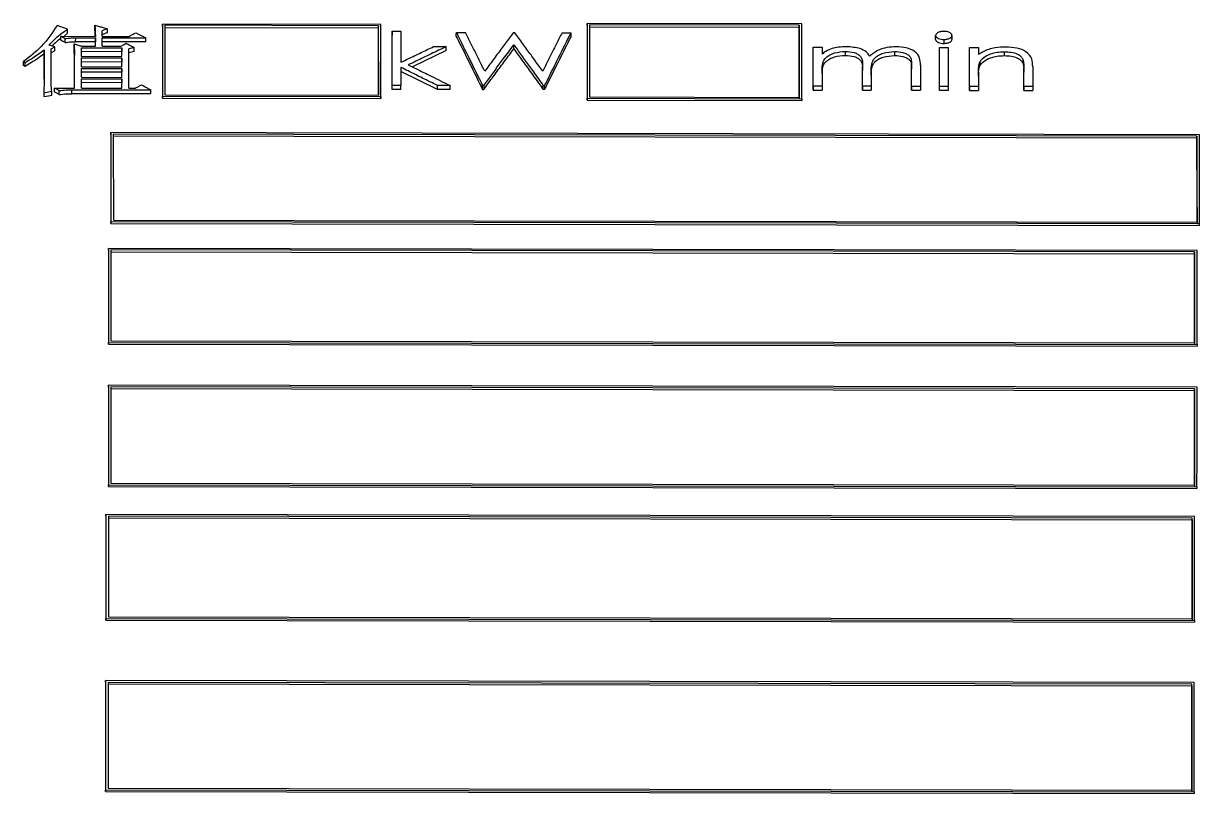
# Model space of a CAD drawing. Header units: millimetres. Extents: x 2104 to 4053, y 855 to 2233.
# Drawn here: x 2523.25 to 2547.16, y 2079.14 to 2094.8 of the extents above; entities that cross this region are included whole.
import ezdxf

# ---------------------------------------------------------------- set-up
doc = ezdxf.new("R2010")
doc.units = ezdxf.units.MM

msp = doc.modelspace()

# ---------------------------------------------------------------- linework, layer by layer
at = {"color": 7, "linetype": 'Continuous', "lineweight": 25}
for p, q in [((2524.151, 2094.688), (2523.935, 2094.763)), ((2524.151, 2094.607), (2524.151, 2094.688)), ((2524.703, 2094.692), (2524.703, 2094.773)), ((2526.077, 2094.794), (2526.077, 2093.327)), ((2530.518, 2094.786), (2526.077, 2094.794)), ((2526.077, 2094.754), (2526.077, 2093.287)), ((2526.127, 2094.768), (2526.127, 2093.355)), ((2530.468, 2094.76), (2526.127, 2094.768)), ((2526.127, 2094.727), (2530.467, 2094.719)), ((2530.468, 2094.76), (2530.467, 2094.719)), ((2530.467, 2094.719), (2530.468, 2093.347)), ((2530.468, 2093.347), (2530.468, 2094.76)), ((2530.518, 2093.319), (2530.518, 2094.786)), ((2534.713, 2094.764), (2534.714, 2093.244)), ((2534.714, 2094.805), (2534.714, 2093.284)), ((2539.076, 2094.797), (2534.714, 2094.805)), ((2534.764, 2094.778), (2534.764, 2093.311)), ((2539.026, 2094.771), (2534.764, 2094.778)), ((2534.764, 2094.738), (2539.026, 2094.73)), ((2539.027, 2093.303), (2539.026, 2094.771)), ((2539.026, 2094.771), (2539.026, 2094.73)), ((2539.077, 2093.276), (2539.076, 2094.797)), ((2524.011, 2094.545), (2524.714, 2094.544)), ((2524.011, 2094.464), (2524.011, 2094.545)), ((2524.151, 2094.607), (2524.084, 2094.556)), ((2524.097, 2094.418), (2524.097, 2094.499)), ((2524.313, 2094.435), (2524.314, 2094.516)), ((2524.314, 2094.516), (2524.714, 2094.515)), ((2524.714, 2094.342), (2524.714, 2094.515)), ((2524.714, 2094.515), (2524.714, 2094.434)), ((2524.855, 2094.543), (2524.854, 2094.658)), ((2524.855, 2094.543), (2525.395, 2094.542)), ((2524.855, 2094.515), (2525.742, 2094.513)), ((2524.855, 2094.341), (2524.855, 2094.515)), ((2530.746, 2093.546), (2530.746, 2094.651)), ((2530.746, 2094.651), (2530.925, 2094.651)), ((2530.746, 2093.466), (2530.746, 2094.57)), ((2530.925, 2094.651), (2530.926, 2094.016)), ((2532.054, 2094.621), (2532.239, 2094.621)), ((2533.213, 2094.619), (2533.239, 2094.619)), ((2534.203, 2094.617), (2534.387, 2094.617)), ((2534.387, 2094.536), (2534.387, 2094.617)), ((2541.797, 2094.481), (2541.797, 2094.562)), ((2541.963, 2094.48), (2541.963, 2094.399)), ((2542.13, 2094.561), (2542.13, 2094.48)), ((2523.675, 2094.188), (2523.676, 2094.268)), ((2523.676, 2094.268), (2523.676, 2093.683)), ((2523.892, 2094.331), (2523.773, 2094.366)), ((2523.816, 2094.291), (2523.892, 2094.331)), ((2523.816, 2093.706), (2523.816, 2094.291)), ((2523.892, 2094.251), (2523.816, 2094.21)), ((2524.714, 2094.434), (2524.313, 2094.435)), ((2524.433, 2094.313), (2525.255, 2094.312)), ((2524.433, 2094.133), (2524.433, 2094.313)), ((2525.255, 2094.231), (2524.433, 2094.233)), ((2524.444, 2094.342), (2524.714, 2094.342)), ((2524.714, 2094.342), (2524.714, 2094.434)), ((2525.741, 2094.432), (2524.854, 2094.434)), ((2524.855, 2094.341), (2525.233, 2094.341)), ((2525.255, 2094.131), (2525.255, 2094.312)), ((2525.255, 2094.312), (2525.255, 2094.231)), ((2525.255, 2094.131), (2525.255, 2094.231)), ((2525.396, 2093.49), (2525.396, 2094.288)), ((2531.848, 2094.254), (2531.159, 2093.923)), ((2531.591, 2094.335), (2531.849, 2094.335)), ((2531.848, 2094.254), (2531.849, 2094.335)), ((2533.22, 2094.288), (2533.22, 2094.369)), ((2539.31, 2094.24), (2539.31, 2094.321)), ((2539.31, 2093.53), (2539.31, 2094.321)), ((2539.31, 2094.321), (2539.49, 2094.321)), ((2539.31, 2093.45), (2539.31, 2094.24)), ((2539.49, 2094.321), (2539.49, 2094.184)), ((2539.962, 2094.237), (2539.962, 2094.157)), ((2540.964, 2094.235), (2540.963, 2094.155)), ((2541.874, 2094.236), (2541.874, 2094.316)), ((2541.875, 2093.525), (2541.874, 2094.316)), ((2541.874, 2094.316), (2542.054, 2094.316)), ((2541.874, 2094.2), (2541.874, 2094.236)), ((2542.054, 2094.316), (2542.054, 2093.525)), ((2542.489, 2094.234), (2542.49, 2094.315)), ((2542.49, 2093.444), (2542.489, 2094.234)), ((2542.49, 2093.524), (2542.49, 2094.315)), ((2542.49, 2094.315), (2542.669, 2094.315)), ((2542.669, 2094.315), (2542.669, 2094.173)), ((2543.194, 2094.231), (2543.194, 2094.151)), ((2523.254, 2094.03), (2523.286, 2094.013)), ((2523.254, 2093.95), (2523.254, 2094.03)), ((2523.286, 2093.932), (2523.286, 2094.013)), ((2523.676, 2093.675), (2523.675, 2094.188)), ((2524.293, 2093.492), (2524.292, 2094.151)), ((2524.292, 2094.07), (2524.292, 2094.151)), ((2524.292, 2093.492), (2524.292, 2094.07)), ((2524.433, 2094.133), (2525.255, 2094.131)), ((2524.433, 2094.104), (2525.255, 2094.102)), ((2524.433, 2093.923), (2524.433, 2094.104)), ((2525.255, 2094.022), (2524.433, 2094.024)), ((2525.255, 2093.921), (2525.255, 2094.102)), ((2525.255, 2094.102), (2525.255, 2094.022)), ((2525.255, 2093.921), (2525.255, 2094.022)), ((2542.697, 2094.024), (2542.697, 2093.944)), ((2543.571, 2094.076), (2543.571, 2093.996)), ((2523.286, 2093.932), (2523.254, 2093.95)), ((2524.433, 2093.923), (2525.255, 2093.921)), ((2524.433, 2093.893), (2525.255, 2093.892)), ((2524.433, 2093.711), (2524.433, 2093.893)), ((2525.255, 2093.812), (2524.433, 2093.813)), ((2525.255, 2093.709), (2525.255, 2093.892)), ((2525.255, 2093.892), (2525.255, 2093.812)), ((2525.255, 2093.709), (2525.255, 2093.812)), ((2531.668, 2093.464), (2530.925, 2093.832)), ((2530.926, 2093.912), (2530.926, 2093.545)), ((2539.49, 2093.865), (2539.49, 2093.529)), ((2539.49, 2093.865), (2539.49, 2093.785)), ((2540.31, 2093.933), (2540.31, 2093.852)), ((2540.31, 2093.528), (2540.31, 2093.933)), ((2540.31, 2093.448), (2540.31, 2093.852)), ((2540.49, 2093.838), (2540.49, 2093.528)), ((2541.31, 2093.957), (2541.31, 2093.877)), ((2541.31, 2093.526), (2541.31, 2093.957)), ((2541.31, 2093.446), (2541.31, 2093.877)), ((2541.49, 2093.957), (2541.49, 2093.526)), ((2542.669, 2093.812), (2542.669, 2093.524)), ((2542.669, 2093.812), (2542.669, 2093.732)), ((2543.592, 2093.896), (2543.592, 2093.816)), ((2543.592, 2093.522), (2543.592, 2093.896)), ((2543.592, 2093.442), (2543.592, 2093.816)), ((2543.772, 2093.928), (2543.772, 2093.522)), ((2523.881, 2093.414), (2523.881, 2093.493)), ((2523.881, 2093.493), (2524.293, 2093.492)), ((2524.433, 2093.711), (2525.255, 2093.709)), ((2524.433, 2093.681), (2525.255, 2093.68)), ((2524.433, 2093.492), (2524.433, 2093.681)), ((2525.255, 2093.6), (2524.433, 2093.602)), ((2524.433, 2093.492), (2525.255, 2093.491)), ((2525.255, 2093.491), (2525.255, 2093.68)), ((2525.255, 2093.68), (2525.255, 2093.6)), ((2525.255, 2093.491), (2525.255, 2093.6)), ((2525.396, 2093.49), (2525.526, 2093.49)), ((2530.746, 2093.466), (2530.746, 2093.546)), ((2530.926, 2093.545), (2530.746, 2093.546)), ((2530.926, 2093.466), (2530.926, 2093.545)), ((2531.926, 2093.543), (2531.668, 2093.544)), ((2531.926, 2093.464), (2531.926, 2093.543)), ((2532.612, 2093.542), (2532.586, 2093.542)), ((2532.612, 2093.542), (2532.612, 2093.463)), ((2533.848, 2093.54), (2533.822, 2093.54)), ((2533.848, 2093.54), (2533.848, 2093.46)), ((2539.31, 2093.53), (2539.31, 2093.45)), ((2539.49, 2093.529), (2539.31, 2093.53)), ((2540.31, 2093.528), (2540.31, 2093.448)), ((2540.49, 2093.528), (2540.31, 2093.528)), ((2541.31, 2093.526), (2541.31, 2093.446)), ((2541.49, 2093.526), (2541.31, 2093.526)), ((2541.874, 2093.445), (2541.875, 2093.525)), ((2541.874, 2093.445), (2541.874, 2093.487)), ((2542.054, 2093.525), (2541.875, 2093.525)), ((2542.054, 2093.525), (2542.054, 2093.445)), ((2542.49, 2093.524), (2542.49, 2093.444)), ((2542.669, 2093.524), (2542.49, 2093.524)), ((2543.592, 2093.522), (2543.592, 2093.442)), ((2543.772, 2093.522), (2543.592, 2093.522)), ((2523.665, 2093.398), (2523.827, 2093.428)), ((2523.665, 2093.398), (2523.665, 2093.319)), ((2523.979, 2093.36), (2523.979, 2093.439)), ((2524.238, 2093.377), (2524.238, 2093.457)), ((2524.238, 2093.457), (2525.839, 2093.454)), ((2525.839, 2093.374), (2524.238, 2093.377)), ((2526.077, 2093.288), (2526.077, 2093.327)), ((2526.077, 2093.327), (2530.518, 2093.319)), ((2526.077, 2093.287), (2530.518, 2093.279)), ((2526.127, 2093.355), (2530.468, 2093.347)), ((2530.518, 2093.319), (2530.518, 2093.279)), ((2530.518, 2093.279), (2530.518, 2093.308)), ((2530.926, 2093.466), (2530.746, 2093.466)), ((2531.926, 2093.464), (2531.668, 2093.464)), ((2532.586, 2093.463), (2532.612, 2093.463)), ((2533.848, 2093.46), (2533.822, 2093.46)), ((2534.714, 2093.244), (2534.714, 2093.284)), ((2534.714, 2093.284), (2539.077, 2093.276)), ((2534.764, 2093.311), (2539.027, 2093.303)), ((2539.077, 2093.276), (2539.077, 2093.236)), ((2539.077, 2093.236), (2539.077, 2093.265)), ((2539.31, 2093.45), (2539.49, 2093.45)), ((2540.31, 2093.448), (2540.49, 2093.448)), ((2541.31, 2093.446), (2541.49, 2093.446)), ((2542.054, 2093.445), (2541.874, 2093.445)), ((2542.49, 2093.444), (2542.669, 2093.444)), ((2543.592, 2093.442), (2543.772, 2093.442)), ((2534.714, 2093.244), (2539.077, 2093.236)), ((2525.029, 2092.546), (2525.029, 2092.585)), ((2547.162, 2092.544), (2525.029, 2092.585)), ((2525.029, 2092.545), (2525.03, 2090.738)), ((2547.112, 2092.516), (2525.079, 2092.557)), ((2525.079, 2092.518), (2547.112, 2092.477)), ((2547.112, 2092.516), (2547.112, 2092.477)), ((2525.03, 2090.776), (2547.163, 2090.735)), ((2525.03, 2090.738), (2525.03, 2090.776)), ((2525.03, 2090.738), (2547.163, 2090.697)), ((2525.08, 2090.805), (2547.113, 2090.765)), ((2547.113, 2090.19), (2524.98, 2090.231)), ((2524.98, 2090.193), (2524.98, 2088.282)), ((2547.063, 2090.16), (2525.03, 2090.201)), ((2525.03, 2090.163), (2547.063, 2090.122)), ((2547.063, 2090.16), (2547.063, 2090.122)), ((2524.98, 2088.282), (2524.98, 2088.318)), ((2524.98, 2088.318), (2547.113, 2088.277)), ((2524.98, 2088.282), (2547.113, 2088.241)), ((2525.03, 2088.349), (2547.063, 2088.308)), ((2547.113, 2088.277), (2547.113, 2088.241)), ((2524.98, 2087.411), (2524.979, 2085.39)), ((2547.113, 2087.406), (2524.98, 2087.446)), ((2547.063, 2087.374), (2525.03, 2087.415)), ((2525.03, 2087.379), (2547.063, 2087.338)), ((2547.063, 2087.374), (2547.063, 2087.338)), ((2524.979, 2085.39), (2524.98, 2085.424)), ((2524.979, 2085.39), (2547.112, 2085.349)), ((2524.98, 2085.424), (2547.112, 2085.383)), ((2525.03, 2085.456), (2547.062, 2085.416)), ((2547.112, 2085.383), (2547.112, 2085.349)), ((2547.062, 2084.776), (2524.929, 2084.817)), ((2524.929, 2084.783), (2524.929, 2082.668)), ((2547.012, 2084.743), (2524.979, 2084.784)), ((2524.979, 2084.75), (2547.012, 2084.709)), ((2547.012, 2084.709), (2547.012, 2084.743)), ((2524.979, 2082.735), (2547.012, 2082.694)), ((2524.929, 2082.701), (2547.062, 2082.66)), ((2524.929, 2082.668), (2524.929, 2082.701)), ((2524.929, 2082.668), (2547.062, 2082.627)), ((2547.062, 2082.66), (2547.062, 2082.627)), ((2524.923, 2081.408), (2524.922, 2079.185)), ((2547.056, 2081.399), (2524.923, 2081.44)), ((2547.006, 2081.365), (2524.973, 2081.405)), ((2524.973, 2081.373), (2547.006, 2081.333)), ((2547.006, 2081.333), (2547.006, 2081.365)), ((2524.922, 2079.216), (2547.055, 2079.175)), ((2524.922, 2079.185), (2524.922, 2079.216)), ((2524.922, 2079.185), (2547.055, 2079.145)), ((2524.972, 2079.252), (2547.005, 2079.211)), ((2547.055, 2079.175), (2547.055, 2079.145))]:
    msp.add_line(p, q, dxfattribs=at)
at = {"color": 7, "linetype": 'Continuous', "lineweight": 25, "flags": 128}
for points in [[(2524.952, 2094.698), (2524.952, 2094.653), (2524.952, 2094.617)], [(2526.077, 2094.754), (2526.077, 2094.777), (2526.077, 2094.794)], [(2534.713, 2094.764), (2534.714, 2094.787), (2534.714, 2094.805)], [(2525.741, 2094.432), (2525.741, 2094.477), (2525.742, 2094.513)], [(2530.746, 2094.651), (2530.746, 2094.605), (2530.746, 2094.57)], [(2532.053, 2094.54), (2532.053, 2094.586), (2532.054, 2094.621)], [(2523.892, 2094.251), (2523.892, 2094.296), (2523.892, 2094.331)], [(2524.281, 2094.314), (2524.281, 2094.359), (2524.281, 2094.394)], [(2525.503, 2094.236), (2525.449, 2094.222), (2525.395, 2094.208)], [(2525.504, 2094.317), (2525.458, 2094.305), (2525.427, 2094.296), (2525.396, 2094.288)], [(2525.503, 2094.236), (2525.504, 2094.281), (2525.504, 2094.317)], [(2531.668, 2093.464), (2531.668, 2093.509), (2531.668, 2093.544)], [(2532.586, 2093.463), (2532.586, 2093.507), (2532.586, 2093.542)], [(2533.822, 2093.46), (2533.822, 2093.505), (2533.822, 2093.54)], [(2539.49, 2093.529), (2539.49, 2093.485), (2539.49, 2093.45)], [(2540.49, 2093.528), (2540.49, 2093.483), (2540.49, 2093.448)], [(2541.49, 2093.526), (2541.49, 2093.481), (2541.49, 2093.446)], [(2542.669, 2093.524), (2542.669, 2093.479), (2542.669, 2093.444)], [(2543.772, 2093.522), (2543.772, 2093.477), (2543.772, 2093.442)], [(2523.665, 2093.319), (2523.713, 2093.328), (2523.761, 2093.336), (2523.827, 2093.348)], [(2523.827, 2093.348), (2523.827, 2093.393), (2523.827, 2093.428)], [(2525.839, 2093.374), (2525.839, 2093.419), (2525.839, 2093.454)], [(2547.163, 2090.697), (2547.163, 2090.718), (2547.163, 2090.735)], [(2524.98, 2090.193), (2524.98, 2090.214), (2524.98, 2090.231)], [(2524.98, 2087.411), (2524.98, 2087.431), (2524.98, 2087.446)], [(2524.929, 2084.783), (2524.929, 2084.802), (2524.929, 2084.817)], [(2524.923, 2081.408), (2524.923, 2081.426), (2524.923, 2081.44)]]:
    msp.add_lwpolyline(points, dxfattribs=at)
at = {"color": 7, "linetype": 'Continuous', "lineweight": 25}
for points, knots in [([(2523.935, 2094.763), (2523.841, 2094.618), (2523.671, 2094.356), (2523.382, 2094.13), (2523.254, 2094.03)], [0, 0, 0, 0, 0.556051, 1, 1, 1, 1]), ([(2523.773, 2094.366), (2523.832, 2094.431), (2523.938, 2094.547), (2524.086, 2094.645), (2524.151, 2094.688)], [0, 0, 0, 0, 0.558291, 1, 1, 1, 1]), ([(2524.703, 2094.773), (2524.705, 2094.752), (2524.709, 2094.711), (2524.713, 2094.635), (2524.714, 2094.579), (2524.714, 2094.544)], [0, 0, 0, 0, 0.271414, 0.542845, 1, 1, 1, 1]), ([(2524.703, 2094.773), (2524.733, 2094.764), (2524.789, 2094.747), (2524.872, 2094.722), (2524.925, 2094.706), (2524.952, 2094.698)], [0, 0, 0, 0, 0.357822, 0.678911, 1, 1, 1, 1]), ([(2524.712, 2094.544), (2524.712, 2094.559), (2524.711, 2094.608), (2524.706, 2094.657), (2524.703, 2094.692)], [0, 0, 0, 0, 0.303655, 1, 1, 1, 1]), ([(2524.952, 2094.698), (2524.938, 2094.693), (2524.915, 2094.683), (2524.883, 2094.67), (2524.864, 2094.662), (2524.854, 2094.658)], [0, 0, 0, 0, 0.419954, 0.709977, 1, 1, 1, 1]), ([(2539.026, 2094.73), (2539.026, 2094.46), (2539.027, 2093.979), (2539.027, 2093.482), (2539.027, 2093.264)], [0, 0, 0, 0, 0.559997, 1, 1, 1, 1]), ([(2524.011, 2094.5), (2523.981, 2094.478), (2523.915, 2094.431), (2523.864, 2094.377), (2523.836, 2094.348)], [0, 0, 0, 0, 0.457262, 1, 1, 1, 1]), ([(2524.097, 2094.499), (2524.085, 2094.505), (2524.064, 2094.516), (2524.036, 2094.532), (2524.019, 2094.54), (2524.011, 2094.545)], [0, 0, 0, 0, 0.42836, 0.71418, 1, 1, 1, 1]), ([(2524.097, 2094.418), (2524.083, 2094.425), (2524.054, 2094.441), (2524.025, 2094.456), (2524.011, 2094.464)], [0, 0, 0, 0, 0.499999, 1, 1, 1, 1]), ([(2524.097, 2094.499), (2524.137, 2094.504), (2524.208, 2094.514), (2524.281, 2094.515), (2524.314, 2094.516)], [0, 0, 0, 0, 0.5588348, 1, 1, 1, 1]), ([(2524.952, 2094.617), (2524.935, 2094.61), (2524.903, 2094.597), (2524.871, 2094.584), (2524.855, 2094.577)], [0, 0, 0, 0, 0.501498, 1, 1, 1, 1]), ([(2525.395, 2094.542), (2525.408, 2094.549), (2525.432, 2094.562), (2525.479, 2094.587), (2525.514, 2094.605), (2525.536, 2094.617)], [0, 0, 0, 0, 0.263609, 0.527219, 1, 1, 1, 1]), ([(2525.536, 2094.617), (2525.561, 2094.604), (2525.608, 2094.58), (2525.677, 2094.546), (2525.72, 2094.524), (2525.742, 2094.513)], [0, 0, 0, 0, 0.369349, 0.684674, 1, 1, 1, 1]), ([(2532.053, 2094.54), (2532.073, 2094.5), (2532.173, 2094.301), (2532.351, 2093.944), (2532.508, 2093.621), (2532.586, 2093.463)], [0, 0, 0, 0, 0.112618, 0.563095, 1, 1, 1, 1]), ([(2532.054, 2094.621), (2532.072, 2094.584), (2532.166, 2094.396), (2532.344, 2094.038), (2532.503, 2093.713), (2532.586, 2093.542)], [0, 0, 0, 0, 0.105997, 0.529992, 1, 1, 1, 1]), ([(2532.631, 2093.833), (2532.612, 2093.871), (2532.555, 2093.986), (2532.462, 2094.175), (2532.35, 2094.4), (2532.276, 2094.547), (2532.239, 2094.621)], [0, 0, 0, 0, 0.144497, 0.433492, 0.716743, 1, 1, 1, 1]), ([(2533.213, 2094.619), (2533.186, 2094.583), (2533.106, 2094.476), (2532.969, 2094.292), (2532.801, 2094.066), (2532.688, 2093.91), (2532.631, 2093.833)], [0, 0, 0, 0, 0.137967, 0.413903, 0.706948, 1, 1, 1, 1]), ([(2533.81, 2093.836), (2533.784, 2093.873), (2533.704, 2093.983), (2533.569, 2094.169), (2533.405, 2094.393), (2533.294, 2094.544), (2533.239, 2094.619)], [0, 0, 0, 0, 0.139179, 0.417538, 0.708766, 1, 1, 1, 1]), ([(2534.203, 2094.617), (2534.184, 2094.58), (2534.127, 2094.468), (2534.033, 2094.281), (2533.921, 2094.059), (2533.847, 2093.91), (2533.81, 2093.836)], [0, 0, 0, 0, 0.145351, 0.436054, 0.718024, 1, 1, 1, 1]), ([(2533.848, 2093.54), (2533.867, 2093.578), (2533.962, 2093.771), (2534.142, 2094.133), (2534.302, 2094.45), (2534.387, 2094.617)], [0, 0, 0, 0, 0.105883, 0.529421, 1, 1, 1, 1]), ([(2533.848, 2093.46), (2533.868, 2093.501), (2533.969, 2093.706), (2534.149, 2094.066), (2534.308, 2094.381), (2534.387, 2094.536)], [0, 0, 0, 0, 0.1124937, 0.5624736, 1, 1, 1, 1]), ([(2541.963, 2094.644), (2541.94, 2094.642), (2541.893, 2094.64), (2541.839, 2094.619), (2541.803, 2094.592), (2541.799, 2094.572), (2541.797, 2094.562)], [0, 0, 0, 0, 0.2917, 0.575641, 0.790759, 1, 1, 1, 1]), ([(2541.797, 2094.562), (2541.801, 2094.549), (2541.808, 2094.524), (2541.855, 2094.498), (2541.908, 2094.483), (2541.945, 2094.481), (2541.963, 2094.48)], [0, 0, 0, 0, 0.2661054, 0.5434733, 0.769717, 1, 1, 1, 1]), ([(2541.797, 2094.481), (2541.8, 2094.468), (2541.808, 2094.443), (2541.855, 2094.417), (2541.908, 2094.402), (2541.944, 2094.4), (2541.963, 2094.399)], [0, 0, 0, 0, 0.265935, 0.543275, 0.769592, 1, 1, 1, 1]), ([(2542.13, 2094.561), (2542.127, 2094.574), (2542.12, 2094.6), (2542.072, 2094.626), (2542.019, 2094.642), (2541.982, 2094.643), (2541.963, 2094.644)], [0, 0, 0, 0, 0.266167, 0.543432, 0.769604, 1, 1, 1, 1]), ([(2541.963, 2094.48), (2541.987, 2094.481), (2542.033, 2094.484), (2542.087, 2094.505), (2542.124, 2094.531), (2542.128, 2094.551), (2542.13, 2094.561)], [0, 0, 0, 0, 0.291686, 0.575696, 0.790918, 1, 1, 1, 1]), ([(2541.963, 2094.399), (2541.986, 2094.401), (2542.033, 2094.403), (2542.087, 2094.424), (2542.124, 2094.45), (2542.128, 2094.471), (2542.13, 2094.48)], [0, 0, 0, 0, 0.291838, 0.575901, 0.791061, 1, 1, 1, 1]), ([(2523.286, 2094.013), (2523.338, 2094.043), (2523.433, 2094.099), (2523.56, 2094.185), (2523.637, 2094.241), (2523.676, 2094.268)], [0, 0, 0, 0, 0.376305, 0.687979, 1, 1, 1, 1]), ([(2524.097, 2094.418), (2524.137, 2094.423), (2524.208, 2094.434), (2524.281, 2094.434), (2524.313, 2094.435)], [0, 0, 0, 0, 0.558823, 1, 1, 1, 1]), ([(2524.281, 2094.394), (2524.283, 2094.365), (2524.285, 2094.31), (2524.289, 2094.229), (2524.291, 2094.177), (2524.292, 2094.151)], [0, 0, 0, 0, 0.362107, 0.681053, 1, 1, 1, 1]), ([(2524.281, 2094.394), (2524.296, 2094.39), (2524.325, 2094.38), (2524.379, 2094.363), (2524.419, 2094.35), (2524.444, 2094.342)], [0, 0, 0, 0, 0.27079, 0.54158, 1, 1, 1, 1]), ([(2524.292, 2094.07), (2524.291, 2094.1), (2524.288, 2094.156), (2524.285, 2094.237), (2524.282, 2094.288), (2524.281, 2094.314)], [0, 0, 0, 0, 0.366204, 0.683102, 1, 1, 1, 1]), ([(2525.233, 2094.341), (2525.245, 2094.348), (2525.269, 2094.362), (2525.305, 2094.383), (2525.329, 2094.397), (2525.341, 2094.404)], [0, 0, 0, 0, 0.3275538, 0.6637769, 1, 1, 1, 1]), ([(2525.341, 2094.404), (2525.368, 2094.39), (2525.409, 2094.368), (2525.463, 2094.339), (2525.49, 2094.324), (2525.504, 2094.317)], [0, 0, 0, 0, 0.4999999, 0.7499999, 1, 1, 1, 1]), ([(2530.926, 2094.016), (2530.977, 2094.041), (2531.114, 2094.107), (2531.336, 2094.213), (2531.506, 2094.295), (2531.591, 2094.335)], [0, 0, 0, 0, 0.233528, 0.616763, 1, 1, 1, 1]), ([(2531.849, 2094.335), (2531.797, 2094.31), (2531.642, 2094.236), (2531.385, 2094.113), (2531.18, 2094.013), (2531.077, 2093.964)], [0, 0, 0, 0, 0.201203, 0.600601, 1, 1, 1, 1]), ([(2532.612, 2093.542), (2532.639, 2093.579), (2532.719, 2093.69), (2532.853, 2093.873), (2533.029, 2094.112), (2533.152, 2094.276), (2533.22, 2094.369)], [0, 0, 0, 0, 0.132228, 0.396684, 0.661141, 1, 1, 1, 1]), ([(2532.612, 2093.463), (2532.639, 2093.501), (2532.723, 2093.615), (2532.866, 2093.811), (2533.041, 2094.048), (2533.161, 2094.208), (2533.22, 2094.288)], [0, 0, 0, 0, 0.1374394, 0.4123184, 0.7061558, 1, 1, 1, 1]), ([(2533.22, 2094.369), (2533.247, 2094.332), (2533.327, 2094.224), (2533.46, 2094.042), (2533.634, 2093.802), (2533.755, 2093.634), (2533.822, 2093.54)], [0, 0, 0, 0, 0.1324799, 0.3974403, 0.6624006, 1, 1, 1, 1]), ([(2533.22, 2094.288), (2533.248, 2094.25), (2533.331, 2094.138), (2533.472, 2093.944), (2533.646, 2093.706), (2533.763, 2093.542), (2533.822, 2093.46)], [0, 0, 0, 0, 0.137702, 0.413107, 0.70655, 1, 1, 1, 1]), ([(2539.692, 2094.294), (2539.649, 2094.277), (2539.573, 2094.246), (2539.515, 2094.203), (2539.49, 2094.184)], [0, 0, 0, 0, 0.564241, 1, 1, 1, 1]), ([(2539.49, 2093.865), (2539.491, 2093.907), (2539.494, 2093.993), (2539.545, 2094.1), (2539.644, 2094.168), (2539.771, 2094.222), (2539.887, 2094.231), (2539.962, 2094.237)], [0, 0, 0, 0, 0.241257, 0.483386, 0.613214, 0.746328, 1, 1, 1, 1]), ([(2539.993, 2094.333), (2539.935, 2094.331), (2539.831, 2094.328), (2539.734, 2094.305), (2539.692, 2094.294)], [0, 0, 0, 0, 0.562438, 1, 1, 1, 1]), ([(2539.962, 2094.237), (2540.024, 2094.233), (2540.117, 2094.227), (2540.219, 2094.183), (2540.322, 2094.095), (2540.315, 2094.004), (2540.31, 2093.933)], [0, 0, 0, 0, 0.255065, 0.388375, 0.517295, 1, 1, 1, 1]), ([(2540.459, 2094.143), (2540.437, 2094.173), (2540.394, 2094.234), (2540.234, 2094.315), (2540.085, 2094.326), (2539.993, 2094.333)], [0, 0, 0, 0, 0.2699071, 0.5479673, 1, 1, 1, 1]), ([(2540.995, 2094.332), (2540.932, 2094.328), (2540.808, 2094.322), (2540.608, 2094.262), (2540.515, 2094.188), (2540.459, 2094.143)], [0, 0, 0, 0, 0.288581, 0.57183, 1, 1, 1, 1]), ([(2540.49, 2093.838), (2540.489, 2093.931), (2540.489, 2094.05), (2540.632, 2094.161), (2540.762, 2094.219), (2540.884, 2094.229), (2540.964, 2094.235)], [0, 0, 0, 0, 0.4822, 0.612023, 0.745367, 1, 1, 1, 1]), ([(2540.964, 2094.235), (2541.021, 2094.232), (2541.11, 2094.227), (2541.209, 2094.189), (2541.284, 2094.137), (2541.308, 2094.053), (2541.309, 2093.989), (2541.31, 2093.957)], [0, 0, 0, 0, 0.25478, 0.388267, 0.517701, 0.758807, 1, 1, 1, 1]), ([(2541.49, 2093.957), (2541.488, 2094.006), (2541.486, 2094.104), (2541.396, 2094.239), (2541.205, 2094.319), (2541.066, 2094.327), (2540.995, 2094.332)], [0, 0, 0, 0, 0.270601, 0.542796, 0.767549, 1, 1, 1, 1]), ([(2543.225, 2094.327), (2543.151, 2094.324), (2543.03, 2094.319), (2542.875, 2094.28), (2542.761, 2094.234), (2542.7, 2094.193), (2542.669, 2094.173)], [0, 0, 0, 0, 0.346759, 0.568511, 0.786179, 1, 1, 1, 1]), ([(2542.697, 2094.024), (2542.72, 2094.056), (2542.767, 2094.122), (2542.9, 2094.186), (2543.046, 2094.225), (2543.144, 2094.229), (2543.194, 2094.231)], [0, 0, 0, 0, 0.2684901, 0.5466043, 0.7715296, 1, 1, 1, 1]), ([(2543.194, 2094.231), (2543.242, 2094.23), (2543.338, 2094.226), (2543.46, 2094.191), (2543.538, 2094.136), (2543.56, 2094.096), (2543.571, 2094.076)], [0, 0, 0, 0, 0.290858, 0.574718, 0.790004, 1, 1, 1, 1]), ([(2543.772, 2093.928), (2543.771, 2093.981), (2543.769, 2094.088), (2543.663, 2094.232), (2543.453, 2094.314), (2543.302, 2094.323), (2543.225, 2094.327)], [0, 0, 0, 0, 0.270301, 0.542249, 0.767594, 1, 1, 1, 1]), ([(2523.675, 2094.188), (2523.63, 2094.155), (2523.545, 2094.094), (2523.415, 2094.009), (2523.329, 2093.958), (2523.286, 2093.932)], [0, 0, 0, 0, 0.372808, 0.686119, 1, 1, 1, 1]), ([(2531.077, 2093.964), (2531.129, 2093.938), (2531.283, 2093.862), (2531.566, 2093.722), (2531.798, 2093.607), (2531.926, 2093.543)], [0, 0, 0, 0, 0.182207, 0.546622, 1, 1, 1, 1]), ([(2539.49, 2093.785), (2539.491, 2093.827), (2539.494, 2093.912), (2539.545, 2094.02), (2539.644, 2094.088), (2539.771, 2094.141), (2539.886, 2094.151), (2539.962, 2094.157)], [0, 0, 0, 0, 0.24113, 0.483163, 0.612992, 0.746152, 1, 1, 1, 1]), ([(2539.962, 2094.157), (2540.024, 2094.153), (2540.117, 2094.146), (2540.219, 2094.103), (2540.321, 2094.014), (2540.315, 2093.924), (2540.31, 2093.852)], [0, 0, 0, 0, 0.255254, 0.388613, 0.517525, 1, 1, 1, 1]), ([(2540.49, 2093.757), (2540.489, 2093.851), (2540.488, 2093.97), (2540.632, 2094.08), (2540.762, 2094.139), (2540.884, 2094.148), (2540.963, 2094.155)], [0, 0, 0, 0, 0.481973, 0.611794, 0.745183, 1, 1, 1, 1]), ([(2540.963, 2094.155), (2541.021, 2094.152), (2541.109, 2094.147), (2541.209, 2094.108), (2541.284, 2094.057), (2541.308, 2093.973), (2541.309, 2093.909), (2541.31, 2093.877)], [0, 0, 0, 0, 0.254963, 0.388503, 0.517937, 0.758935, 1, 1, 1, 1]), ([(2542.669, 2093.812), (2542.669, 2093.852), (2542.669, 2093.923), (2542.688, 2093.993), (2542.697, 2094.024)], [0, 0, 0, 0, 0.559823, 1, 1, 1, 1]), ([(2542.697, 2093.944), (2542.72, 2093.976), (2542.767, 2094.041), (2542.9, 2094.105), (2543.046, 2094.145), (2543.144, 2094.149), (2543.194, 2094.151)], [0, 0, 0, 0, 0.268346, 0.546438, 0.771425, 1, 1, 1, 1]), ([(2543.194, 2094.151), (2543.242, 2094.149), (2543.338, 2094.146), (2543.46, 2094.11), (2543.538, 2094.056), (2543.56, 2094.016), (2543.571, 2093.996)], [0, 0, 0, 0, 0.290992, 0.574913, 0.790139, 1, 1, 1, 1]), ([(2543.571, 2094.076), (2543.579, 2094.043), (2543.593, 2093.983), (2543.593, 2093.923), (2543.592, 2093.896)], [0, 0, 0, 0, 0.559954, 1, 1, 1, 1]), ([(2543.571, 2093.996), (2543.579, 2093.962), (2543.593, 2093.903), (2543.592, 2093.843), (2543.592, 2093.816)], [0, 0, 0, 0, 0.559958, 1, 1, 1, 1]), ([(2531.668, 2093.544), (2531.617, 2093.57), (2531.467, 2093.644), (2531.22, 2093.767), (2531.024, 2093.864), (2530.926, 2093.912)], [0, 0, 0, 0, 0.208204, 0.604101, 1, 1, 1, 1]), ([(2542.669, 2093.732), (2542.669, 2093.772), (2542.668, 2093.843), (2542.688, 2093.913), (2542.697, 2093.944)], [0, 0, 0, 0, 0.559817, 1, 1, 1, 1]), ([(2523.676, 2093.683), (2523.675, 2093.648), (2523.672, 2093.584), (2523.669, 2093.489), (2523.666, 2093.429), (2523.665, 2093.398)], [0, 0, 0, 0, 0.367121, 0.68356, 1, 1, 1, 1]), ([(2523.827, 2093.428), (2523.824, 2093.462), (2523.818, 2093.526), (2523.816, 2093.619), (2523.816, 2093.677), (2523.816, 2093.706)], [0, 0, 0, 0, 0.368742, 0.684307, 1, 1, 1, 1]), ([(2523.979, 2093.439), (2523.966, 2093.446), (2523.944, 2093.459), (2523.912, 2093.477), (2523.891, 2093.488), (2523.881, 2093.493)], [0, 0, 0, 0, 0.380765, 0.690382, 1, 1, 1, 1]), ([(2525.526, 2093.49), (2525.538, 2093.497), (2525.563, 2093.51), (2525.606, 2093.534), (2525.637, 2093.551), (2525.655, 2093.561)], [0, 0, 0, 0, 0.2855769, 0.5711538, 1, 1, 1, 1]), ([(2525.655, 2093.561), (2525.68, 2093.547), (2525.722, 2093.522), (2525.784, 2093.486), (2525.821, 2093.465), (2525.839, 2093.454)], [0, 0, 0, 0, 0.392599, 0.696299, 1, 1, 1, 1]), ([(2523.979, 2093.36), (2523.962, 2093.369), (2523.93, 2093.387), (2523.897, 2093.405), (2523.881, 2093.414)], [0, 0, 0, 0, 0.5, 1, 1, 1, 1]), ([(2523.979, 2093.439), (2524.027, 2093.445), (2524.112, 2093.456), (2524.2, 2093.456), (2524.238, 2093.457)], [0, 0, 0, 0, 0.5592, 1, 1, 1, 1]), ([(2523.979, 2093.36), (2524.027, 2093.366), (2524.112, 2093.376), (2524.2, 2093.377), (2524.238, 2093.377)], [0, 0, 0, 0, 0.559192, 1, 1, 1, 1]), ([(2525.029, 2092.585), (2525.029, 2092.408), (2525.029, 2092.052), (2525.03, 2091.451), (2525.03, 2091.021), (2525.03, 2090.776)], [0, 0, 0, 0, 0.300081, 0.600162, 1, 1, 1, 1]), ([(2525.079, 2092.557), (2525.079, 2092.379), (2525.079, 2092.024), (2525.08, 2091.441), (2525.08, 2091.031), (2525.08, 2090.805)], [0, 0, 0, 0, 0.309921, 0.619841, 1, 1, 1, 1]), ([(2547.163, 2090.735), (2547.163, 2090.919), (2547.163, 2091.288), (2547.162, 2091.893), (2547.162, 2092.307), (2547.162, 2092.544)], [0, 0, 0, 0, 0.300082, 0.600163, 1, 1, 1, 1]), ([(2547.113, 2090.765), (2547.113, 2090.949), (2547.113, 2091.317), (2547.112, 2091.902), (2547.112, 2092.298), (2547.112, 2092.516)], [0, 0, 0, 0, 0.309921, 0.619843, 1, 1, 1, 1]), ([(2547.112, 2092.477), (2547.112, 2092.155), (2547.112, 2091.581), (2547.112, 2090.988), (2547.113, 2090.727)], [0, 0, 0, 0, 0.559999, 1, 1, 1, 1]), ([(2524.98, 2090.231), (2524.98, 2090.042), (2524.98, 2089.666), (2524.98, 2089.03), (2524.98, 2088.577), (2524.98, 2088.318)], [0, 0, 0, 0, 0.300081, 0.600162, 1, 1, 1, 1]), ([(2525.03, 2090.201), (2525.03, 2090.012), (2525.03, 2089.636), (2525.03, 2089.02), (2525.03, 2088.587), (2525.03, 2088.349)], [0, 0, 0, 0, 0.309921, 0.619841, 1, 1, 1, 1]), ([(2547.063, 2088.308), (2547.063, 2088.503), (2547.063, 2088.891), (2547.063, 2089.51), (2547.063, 2089.929), (2547.063, 2090.16)], [0, 0, 0, 0, 0.309921, 0.619843, 1, 1, 1, 1]), ([(2547.113, 2088.277), (2547.113, 2088.472), (2547.113, 2088.861), (2547.113, 2089.5), (2547.113, 2089.939), (2547.113, 2090.19)], [0, 0, 0, 0, 0.300082, 0.600163, 1, 1, 1, 1]), ([(2547.063, 2090.122), (2547.063, 2089.782), (2547.063, 2089.174), (2547.063, 2088.547), (2547.063, 2088.272)], [0, 0, 0, 0, 0.5599989, 1, 1, 1, 1]), ([(2524.98, 2087.446), (2524.98, 2087.247), (2524.98, 2086.849), (2524.98, 2086.176), (2524.98, 2085.697), (2524.98, 2085.424)], [0, 0, 0, 0, 0.300081, 0.600162, 1, 1, 1, 1]), ([(2525.03, 2087.415), (2525.03, 2087.215), (2525.03, 2086.817), (2525.03, 2086.165), (2525.03, 2085.708), (2525.03, 2085.456)], [0, 0, 0, 0, 0.309921, 0.619841, 1, 1, 1, 1]), ([(2547.062, 2085.416), (2547.063, 2085.621), (2547.063, 2086.031), (2547.063, 2086.685), (2547.063, 2087.129), (2547.063, 2087.374)], [0, 0, 0, 0, 0.309921, 0.619843, 1, 1, 1, 1]), ([(2547.063, 2087.338), (2547.063, 2086.978), (2547.063, 2086.334), (2547.062, 2085.672), (2547.062, 2085.381)], [0, 0, 0, 0, 0.5599989, 1, 1, 1, 1]), ([(2547.112, 2085.383), (2547.112, 2085.588), (2547.113, 2085.999), (2547.113, 2086.675), (2547.113, 2087.14), (2547.113, 2087.406)], [0, 0, 0, 0, 0.300082, 0.600163, 1, 1, 1, 1]), ([(2524.929, 2084.817), (2524.929, 2084.608), (2524.929, 2084.191), (2524.929, 2083.487), (2524.929, 2082.986), (2524.929, 2082.701)], [0, 0, 0, 0, 0.300081, 0.600162, 1, 1, 1, 1]), ([(2524.979, 2084.784), (2524.979, 2084.575), (2524.979, 2084.157), (2524.979, 2083.475), (2524.979, 2082.998), (2524.979, 2082.735)], [0, 0, 0, 0, 0.309921, 0.619841, 1, 1, 1, 1]), ([(2547.012, 2082.694), (2547.012, 2082.909), (2547.012, 2083.338), (2547.012, 2084.022), (2547.012, 2084.487), (2547.012, 2084.743)], [0, 0, 0, 0, 0.309921, 0.619843, 1, 1, 1, 1]), ([(2547.012, 2084.709), (2547.012, 2084.331), (2547.012, 2083.657), (2547.012, 2082.966), (2547.012, 2082.662)], [0, 0, 0, 0, 0.559999, 1, 1, 1, 1]), ([(2547.062, 2082.66), (2547.062, 2082.875), (2547.062, 2083.304), (2547.062, 2084.01), (2547.062, 2084.498), (2547.062, 2084.776)], [0, 0, 0, 0, 0.300082, 0.600163, 1, 1, 1, 1]), ([(2524.923, 2081.44), (2524.923, 2081.22), (2524.923, 2080.781), (2524.923, 2080.04), (2524.923, 2079.516), (2524.922, 2079.216)], [0, 0, 0, 0, 0.300081, 0.600162, 1, 1, 1, 1]), ([(2524.973, 2081.405), (2524.973, 2081.185), (2524.973, 2080.746), (2524.973, 2080.028), (2524.973, 2079.528), (2524.972, 2079.252)], [0, 0, 0, 0, 0.309921, 0.619841, 1, 1, 1, 1]), ([(2547.005, 2079.211), (2547.005, 2079.436), (2547.006, 2079.886), (2547.006, 2080.605), (2547.006, 2081.095), (2547.006, 2081.365)], [0, 0, 0, 0, 0.309921, 0.619843, 1, 1, 1, 1]), ([(2547.006, 2081.333), (2547.006, 2080.935), (2547.006, 2080.225), (2547.005, 2079.5), (2547.005, 2079.181)], [0, 0, 0, 0, 0.559999, 1, 1, 1, 1]), ([(2547.055, 2079.175), (2547.055, 2079.4), (2547.056, 2079.851), (2547.056, 2080.593), (2547.056, 2081.106), (2547.056, 2081.399)], [0, 0, 0, 0, 0.300082, 0.600163, 1, 1, 1, 1])]:
    msp.add_open_spline(points, degree=3, knots=knots, dxfattribs=at)

doc.saveas('drawing.dxf')
